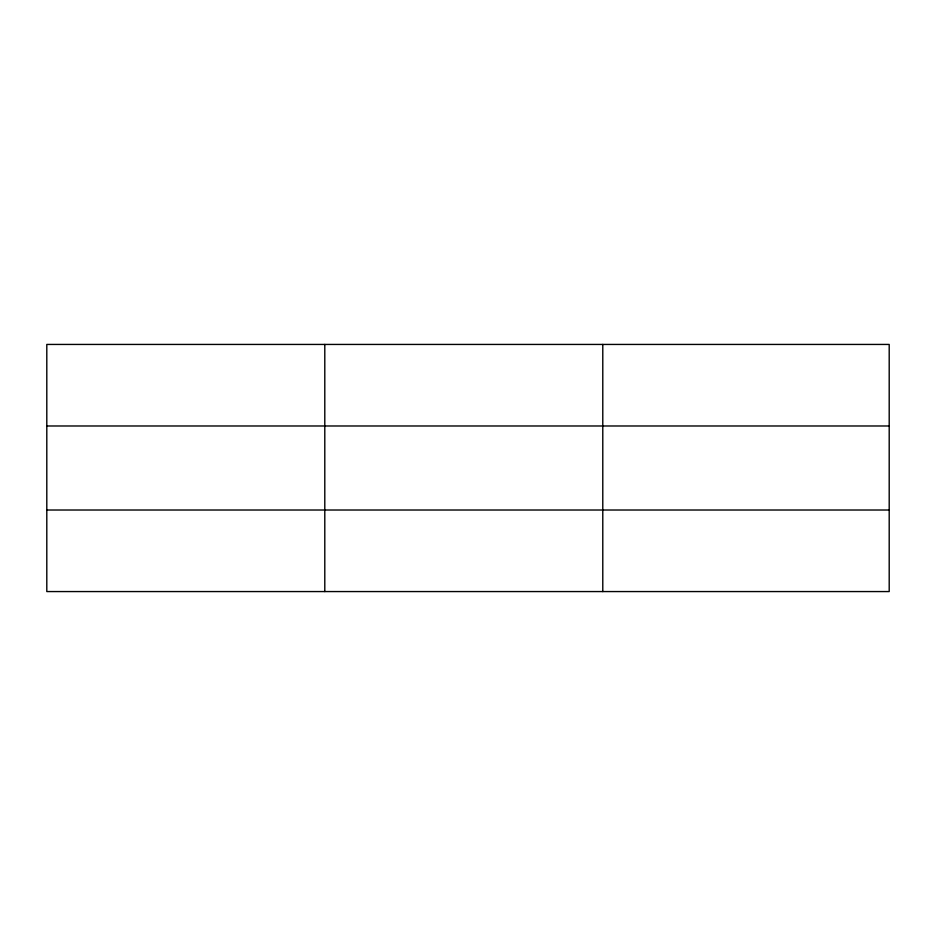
<?xml version="1.0" encoding="UTF-8"?>
<svg xmlns="http://www.w3.org/2000/svg" width="936" height="936" viewBox="0 0 936 936"><rect width="100%" height="100%" fill="white"/><g stroke="black" fill="none" stroke-linecap="round" stroke-linejoin="round"><path stroke-width="1.4" d="M324.792 344.436L324.792 591.564M602.784 344.436L602.784 591.564M889.2 510.015L889.2 591.564L46.8 591.564L46.8 344.436L889.2 344.436L889.2 510.015L46.8 510.015M46.8 425.985L889.2 425.985"/></g></svg>
